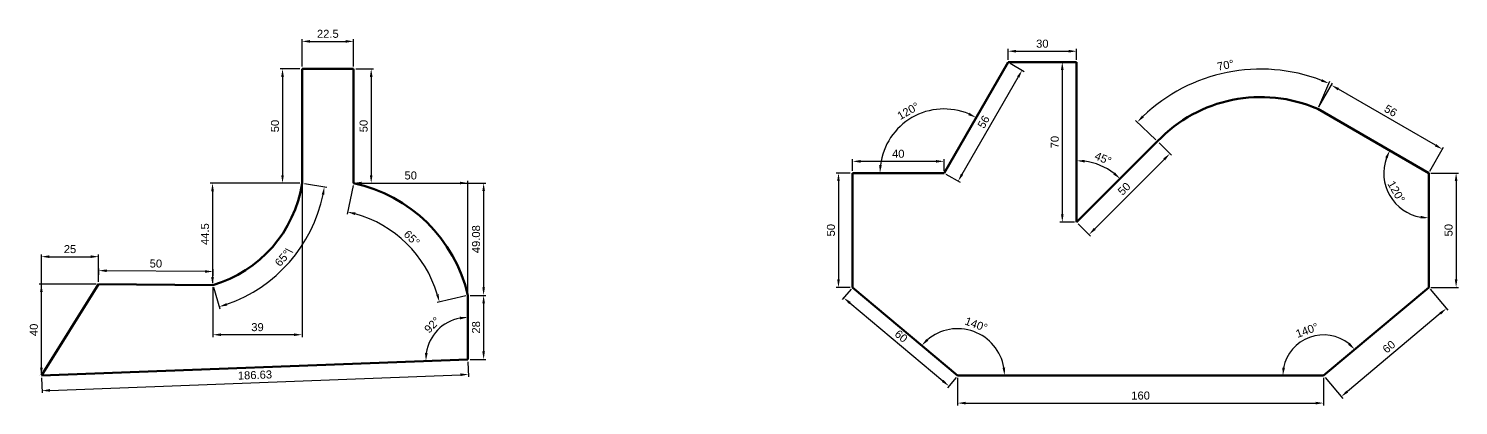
# Model space of a CAD drawing. Header units: millimetres. Extents: x 4 to 1120, y 12 to 737.
# Drawn here: x 494 to 1120, y 12 to 177 of the extents above; entities that cross this region are included whole.
import ezdxf

# ---------------------------------------------------------------- set-up
doc = ezdxf.new("R2010")
doc.units = ezdxf.units.MM
doc.layers.add('AM_0', color=7, linetype='Continuous', lineweight=50)
doc.layers.add('AM_5', color=3, linetype='Continuous', lineweight=25)
doc.styles.get("Standard").update_dxf_attribs({"font": 'arial.ttf'})
doc.dimstyles.new('AM_ISO$0', dxfattribs={"dimtxt": 3.5, "dimasz": 3.5, "dimexe": 1, "dimexo": 1, "dimgap": 1.5, "dimtad": 1, "dimdsep": 46, "dimtxsty": 'Standard', "dimcen": 0, "dimclrd": 256, "dimclre": 256, "dimclrt": 2, "dimadec": 0, "dimazin": 2, "dimtp": 0.1, "dimtm": 0.1, "dimtfac": 0.71, "dimtdec": 3, "dimtmove": 0, "dimatfit": 3, "dimfxl": 1, "dimlwd": -1, "dimlwe": -1, "dimarcsym": 1})
doc.dimstyles.new('AM_ISO$2', dxfattribs={"dimtxt": 3.5, "dimasz": 3.5, "dimexe": 1, "dimexo": 1, "dimgap": 1.5, "dimtad": 1, "dimdsep": 46, "dimtxsty": 'Standard', "dimcen": 0, "dimclrd": 256, "dimclre": 256, "dimclrt": 2, "dimadec": 0, "dimazin": 2, "dimtp": 0.1, "dimtm": 0.1, "dimtfac": 0.71, "dimtdec": 3, "dimtmove": 0, "dimatfit": 3, "dimfxl": 1, "dimlwd": -1, "dimlwe": -1, "dimarcsym": 1})

# ---------------------------------------------------------------- blocks, each defined once
blk = doc.blocks.new('*D42')
at = {"layer": 'AM_5', "linetype": 'ByBlock', "transparency": 16777216}
for p, q in [((854.59, 114.5), (854.59, 119.61)), ((894.59, 114.5), (894.59, 119.61)), ((858.09, 118.61), (891.09, 118.61))]:
    blk.add_line(p, q, dxfattribs=at)
at = {"layer": 'AM_5', "transparency": 16777216}
for points in [[(858.09, 119.19), (858.09, 118.02), (854.59, 118.61)], [(891.09, 119.19), (891.09, 118.02), (894.59, 118.61)]]:
    blk.add_solid(points, dxfattribs=at)
at = {"layer": 'Defpoints', "color": 0, "transparency": 16777216}
for p in [(854.59, 113.5), (894.59, 118.61), (894.59, 113.5)]:
    blk.add_point(p, dxfattribs=at)
at = {"layer": 'AM_5', "color": 2, "transparency": 16777216, "insert": (874.59, 121.9), "char_height": 3.5, "attachment_point": 5}
blk.add_mtext('40', dxfattribs=at)
blk = doc.blocks.new('*D43')
at = {"layer": 'AM_5', "linetype": 'ByBlock', "transparency": 16777216}
for p, q in [((853.59, 113.5), (847.45, 113.5)), ((848.45, 110), (848.45, 67)), ((853.59, 63.5), (847.45, 63.5))]:
    blk.add_line(p, q, dxfattribs=at)
at = {"layer": 'AM_5', "transparency": 16777216}
for points in [[(847.87, 110), (849.03, 110), (848.45, 113.5)], [(847.87, 67), (849.03, 67), (848.45, 63.5)]]:
    blk.add_solid(points, dxfattribs=at)
at = {"layer": 'Defpoints', "color": 0, "transparency": 16777216}
for p in [(854.59, 113.5), (848.45, 63.5), (854.59, 63.5)]:
    blk.add_point(p, dxfattribs=at)
at = {"layer": 'AM_5', "color": 2, "transparency": 16777216, "insert": (845.16, 88.5), "char_height": 3.5, "attachment_point": 5, "rotation": 90}
blk.add_mtext('50', dxfattribs=at)
blk = doc.blocks.new('*D44')
at = {"layer": 'AM_5', "linetype": 'ByBlock', "transparency": 16777216}
for p, q in [((853.95, 62.74), (850.13, 58.18)), ((853.45, 56.7), (894.05, 22.63)), ((899.91, 24.17), (896.09, 19.61))]:
    blk.add_line(p, q, dxfattribs=at)
at = {"layer": 'AM_5', "transparency": 16777216}
for points in [[(853.82, 57.15), (853.07, 56.25), (850.77, 58.95)], [(894.42, 23.08), (893.67, 22.18), (896.73, 20.38)]]:
    blk.add_solid(points, dxfattribs=at)
at = {"layer": 'Defpoints', "color": 0, "transparency": 16777216}
for p in [(854.59, 63.5), (896.73, 20.38), (900.55, 24.94)]:
    blk.add_point(p, dxfattribs=at)
at = {"layer": 'AM_5', "color": 2, "transparency": 16777216, "insert": (875.86, 42.18), "char_height": 3.5, "attachment_point": 5, "rotation": 320}
blk.add_mtext('60', dxfattribs=at)
blk = doc.blocks.new('*D45')
at = {"layer": 'AM_5', "linetype": 'ByBlock', "transparency": 16777216}
for p, q in [((923.46, 161.5), (929.62, 157.94)), ((902.51, 112.97), (927.01, 155.41)), ((895.46, 113), (901.62, 109.44))]:
    blk.add_line(p, q, dxfattribs=at)
at = {"layer": 'AM_5', "transparency": 16777216}
for points in [[(926.5, 155.7), (927.51, 155.12), (928.76, 158.44)], [(902, 113.27), (903.01, 112.68), (900.76, 109.94)]]:
    blk.add_solid(points, dxfattribs=at)
at = {"layer": 'Defpoints', "color": 0, "transparency": 16777216}
for p in [(922.59, 162), (928.76, 158.44), (894.59, 113.5)]:
    blk.add_point(p, dxfattribs=at)
at = {"layer": 'AM_5', "color": 2, "transparency": 16777216, "insert": (911.91, 135.84), "char_height": 3.5, "attachment_point": 5, "rotation": 60}
blk.add_mtext('56', dxfattribs=at)
blk = doc.blocks.new('*D46')
at = {"layer": 'AM_5', "linetype": 'ByBlock', "transparency": 16777216}
for p, q in [((922.59, 163), (922.59, 167.73)), ((926.09, 166.73), (949.09, 166.73)), ((952.59, 163), (952.59, 167.73))]:
    blk.add_line(p, q, dxfattribs=at)
at = {"layer": 'AM_5', "transparency": 16777216}
for points in [[(926.09, 167.32), (926.09, 166.15), (922.59, 166.73)], [(949.09, 167.32), (949.09, 166.15), (952.59, 166.73)]]:
    blk.add_solid(points, dxfattribs=at)
at = {"layer": 'Defpoints', "color": 0, "transparency": 16777216}
for p in [(952.59, 166.73), (922.59, 162), (952.59, 162)]:
    blk.add_point(p, dxfattribs=at)
at = {"layer": 'AM_5', "color": 2, "transparency": 16777216, "insert": (937.59, 170.02), "char_height": 3.5, "attachment_point": 5}
blk.add_mtext('30', dxfattribs=at)
blk = doc.blocks.new('*D47')
at = {"layer": 'AM_5', "linetype": 'ByBlock', "transparency": 16777216}
for p, q in [((951.59, 162), (945.31, 162)), ((946.31, 158.5), (946.31, 95.5)), ((951.59, 92), (945.31, 92))]:
    blk.add_line(p, q, dxfattribs=at)
at = {"layer": 'AM_5', "transparency": 16777216}
for points in [[(945.73, 158.5), (946.9, 158.5), (946.31, 162)], [(945.73, 95.5), (946.9, 95.5), (946.31, 92)]]:
    blk.add_solid(points, dxfattribs=at)
at = {"layer": 'Defpoints', "color": 0, "transparency": 16777216}
for p in [(952.59, 162), (946.31, 92), (952.59, 92)]:
    blk.add_point(p, dxfattribs=at)
at = {"layer": 'AM_5', "color": 2, "transparency": 16777216, "insert": (943.03, 127), "char_height": 3.5, "attachment_point": 5, "rotation": 90}
blk.add_mtext('70', dxfattribs=at)
blk = doc.blocks.new('*D49')
at = {"layer": 'AM_5', "linetype": 'ByBlock', "transparency": 16777216}
for p, q in [((988.65, 126.65), (994.06, 121.24)), ((960.47, 89.07), (990.88, 119.47)), ((953.3, 91.29), (958.71, 85.88))]:
    blk.add_line(p, q, dxfattribs=at)
at = {"layer": 'AM_5', "transparency": 16777216}
for points in [[(990.47, 119.88), (991.29, 119.06), (993.35, 121.95)], [(960.06, 89.48), (960.89, 88.65), (958, 86.59)]]:
    blk.add_solid(points, dxfattribs=at)
at = {"layer": 'Defpoints', "color": 0, "transparency": 16777216}
for p in [(987.95, 127.36), (993.35, 121.95), (952.59, 92)]:
    blk.add_point(p, dxfattribs=at)
at = {"layer": 'AM_5', "color": 2, "transparency": 16777216, "insert": (973.35, 106.59), "char_height": 3.5, "attachment_point": 5, "rotation": 45}
blk.add_mtext('50', dxfattribs=at)
blk = doc.blocks.new('*D50')
at = {"layer": 'AM_5', "linetype": 'ByBlock', "transparency": 16777216}
for p, q in [((900.55, 23.94), (900.55, 11.94)), ((1060.55, 23.94), (1060.55, 11.94)), ((904.05, 12.94), (1057.05, 12.94))]:
    blk.add_line(p, q, dxfattribs=at)
at = {"layer": 'AM_5', "transparency": 16777216}
for points in [[(904.05, 13.52), (904.05, 12.35), (900.55, 12.94)], [(1057.05, 13.52), (1057.05, 12.35), (1060.55, 12.94)]]:
    blk.add_solid(points, dxfattribs=at)
at = {"layer": 'Defpoints', "color": 0, "transparency": 16777216}
for p in [(900.55, 24.94), (1060.55, 24.94), (1060.55, 12.94)]:
    blk.add_point(p, dxfattribs=at)
at = {"layer": 'AM_5', "color": 2, "transparency": 16777216, "insert": (980.55, 16.22), "char_height": 3.5, "attachment_point": 5}
blk.add_mtext('160', dxfattribs=at)
blk = doc.blocks.new('*D52')
at = {"layer": 'AM_5', "linetype": 'ByBlock', "transparency": 16777216}
for p, q in [((1107.16, 62.74), (1114.87, 53.54)), ((1111.55, 52.06), (1070.95, 17.99)), ((1061.2, 24.17), (1068.91, 14.98))]:
    blk.add_line(p, q, dxfattribs=at)
at = {"layer": 'AM_5', "transparency": 16777216}
for points in [[(1111.17, 52.51), (1111.92, 51.61), (1114.23, 54.31)], [(1070.57, 18.44), (1071.32, 17.55), (1068.27, 15.74)]]:
    blk.add_solid(points, dxfattribs=at)
at = {"layer": 'Defpoints', "color": 0, "transparency": 16777216}
for p in [(1106.52, 63.5), (1060.55, 24.94), (1068.27, 15.74)]:
    blk.add_point(p, dxfattribs=at)
at = {"layer": 'AM_5', "color": 2, "transparency": 16777216, "insert": (1089.14, 37.54), "char_height": 3.5, "attachment_point": 5, "rotation": 40}
blk.add_mtext('60', dxfattribs=at)
blk = doc.blocks.new('*D53')
at = {"layer": 'AM_5', "linetype": 'ByBlock', "transparency": 16777216}
for p, q in [((1107.52, 113.5), (1119.52, 113.5)), ((1118.52, 110), (1118.52, 67)), ((1107.52, 63.5), (1119.52, 63.5))]:
    blk.add_line(p, q, dxfattribs=at)
at = {"layer": 'AM_5', "transparency": 16777216}
for points in [[(1117.93, 110), (1119.1, 110), (1118.52, 113.5)], [(1117.93, 67), (1119.1, 67), (1118.52, 63.5)]]:
    blk.add_solid(points, dxfattribs=at)
at = {"layer": 'Defpoints', "color": 0, "transparency": 16777216}
for p in [(1106.52, 113.5), (1106.52, 63.5), (1118.52, 63.5)]:
    blk.add_point(p, dxfattribs=at)
at = {"layer": 'AM_5', "color": 2, "transparency": 16777216, "insert": (1115.23, 88.5), "char_height": 3.5, "attachment_point": 5, "rotation": 90}
blk.add_mtext('50', dxfattribs=at)
blk = doc.blocks.new('*D54')
at = {"layer": 'AM_5', "linetype": 'ByBlock', "transparency": 16777216}
for p, q in [((1058.52, 142.37), (1064.52, 152.76)), ((1109.48, 125.65), (1067.05, 150.15)), ((1107.02, 114.37), (1113.02, 124.76))]:
    blk.add_line(p, q, dxfattribs=at)
at = {"layer": 'AM_5', "transparency": 16777216}
for points in [[(1067.34, 150.65), (1066.76, 149.64), (1064.02, 151.9)], [(1109.78, 126.15), (1109.19, 125.14), (1112.52, 123.9)]]:
    blk.add_solid(points, dxfattribs=at)
at = {"layer": 'Defpoints', "color": 0, "transparency": 16777216}
for p in [(1064.02, 151.9), (1058.02, 141.5), (1106.52, 113.5)]:
    blk.add_point(p, dxfattribs=at)
at = {"layer": 'AM_5', "color": 2, "transparency": 16777216, "insert": (1089.91, 140.74), "char_height": 3.5, "attachment_point": 5, "rotation": 330}
blk.add_mtext('56', dxfattribs=at)
blk = doc.blocks.new('*D56')
at = {"layer": 'AM_5', "linetype": 'ByBlock', "transparency": 16777216}
blk.add_arc((952.59, 92), 26.89, 52.46339, 82.53661, dxfattribs=at)
at = {"layer": 'AM_5', "transparency": 16777216}
for points in [[(956.05, 118.08), (956.12, 119.24), (952.59, 118.89)], [(969.36, 113.76), (968.59, 112.88), (971.6, 111.01)]]:
    blk.add_solid(points, dxfattribs=at)
at = {"layer": 'Defpoints', "color": 0, "transparency": 16777216}
for p in [(952.59, 162), (987.95, 127.36), (966.03, 115.29), (952.59, 92), (952.59, 92)]:
    blk.add_point(p, dxfattribs=at)
at = {"layer": 'AM_5', "color": 2, "transparency": 16777216, "insert": (964.14, 119.87), "char_height": 3.5, "attachment_point": 5, "rotation": 337.5}
blk.add_mtext('45°', dxfattribs=at)
blk = doc.blocks.new('*D57')
at = {"layer": 'AM_5', "linetype": 'ByBlock', "transparency": 16777216}
blk.add_arc((894.59, 113.5), 28, 67.16641, 172.83359, dxfattribs=at)
at = {"layer": 'AM_5', "transparency": 16777216}
for points in [[(905.72, 139.83), (905.2, 138.79), (908.59, 137.75)], [(867.39, 116.96), (866.23, 117.03), (866.59, 113.5)]]:
    blk.add_solid(points, dxfattribs=at)
at = {"layer": 'Defpoints', "color": 0, "transparency": 16777216}
for p in [(922.59, 162), (889.73, 141.08), (854.59, 113.5), (894.59, 113.5), (894.59, 113.5)]:
    blk.add_point(p, dxfattribs=at)
at = {"layer": 'AM_5', "color": 2, "transparency": 16777216, "insert": (878.95, 140.6), "char_height": 3.5, "attachment_point": 5, "rotation": 30}
blk.add_mtext('120°', dxfattribs=at)
blk = doc.blocks.new('*D58')
at = {"layer": 'AM_5', "linetype": 'ByBlock', "transparency": 16777216}
blk.add_arc((900.55, 24.94), 20.52, 9.7854, 130.2146, dxfattribs=at)
at = {"layer": 'AM_5', "transparency": 16777216}
for points in [[(887.72, 40.19), (886.89, 41.02), (884.84, 38.12)], [(921.35, 28.47), (920.19, 28.37), (921.07, 24.94)]]:
    blk.add_solid(points, dxfattribs=at)
at = {"layer": 'Defpoints', "color": 0, "transparency": 16777216}
for p in [(854.59, 63.5), (914.63, 39.86), (900.55, 24.94), (900.55, 24.94), (1060.55, 24.94)]:
    blk.add_point(p, dxfattribs=at)
at = {"layer": 'AM_5', "color": 2, "transparency": 16777216, "insert": (908.69, 47.31), "char_height": 3.5, "attachment_point": 5, "rotation": 340}
blk.add_mtext('140°', dxfattribs=at)
blk = doc.blocks.new('*D59')
at = {"layer": 'AM_5', "linetype": 'ByBlock', "transparency": 16777216}
blk.add_arc((1106.52, 113.5), 19.63, 160.23014, 259.76986, dxfattribs=at)
at = {"layer": 'AM_5', "transparency": 16777216}
for points in [[(1087.52, 120.39), (1088.57, 119.9), (1089.52, 123.32)], [(1103.08, 94.77), (1102.98, 93.61), (1106.52, 93.87)]]:
    blk.add_solid(points, dxfattribs=at)
at = {"layer": 'Defpoints', "color": 0, "transparency": 16777216}
for p in [(1058.02, 141.5), (1106.52, 113.5), (1106.52, 113.5), (1087.19, 110.09), (1106.52, 63.5)]:
    blk.add_point(p, dxfattribs=at)
at = {"layer": 'AM_5', "color": 2, "transparency": 16777216, "insert": (1092.36, 105.33), "char_height": 3.5, "attachment_point": 5, "rotation": 300}
blk.add_mtext('120°', dxfattribs=at)
blk = doc.blocks.new('*D60')
at = {"layer": 'AM_5', "linetype": 'ByBlock', "transparency": 16777216}
blk.add_arc((1060.55, 24.94), 17.8, 51.28622, 168.71378, dxfattribs=at)
at = {"layer": 'AM_5', "transparency": 16777216}
for points in [[(1072.09, 39.24), (1071.28, 38.41), (1074.19, 36.38)], [(1043.68, 28.36), (1042.52, 28.48), (1042.76, 24.94)]]:
    blk.add_solid(points, dxfattribs=at)
at = {"layer": 'Defpoints', "color": 0, "transparency": 16777216}
for p in [(1106.52, 63.5), (1061.59, 42.7), (900.55, 24.94), (1060.55, 24.94), (1060.55, 24.94)]:
    blk.add_point(p, dxfattribs=at)
at = {"layer": 'AM_5', "color": 2, "transparency": 16777216, "insert": (1053.34, 44.75), "char_height": 3.5, "attachment_point": 5, "rotation": 20}
blk.add_mtext('140°', dxfattribs=at)
blk = doc.blocks.new('*D61')
at = {"layer": 'AM_5', "linetype": 'ByBlock', "transparency": 16777216}
for p, q in [((613.91, 160.04), (613.91, 172.04)), ((617.41, 171.04), (632.91, 171.04)), ((636.41, 160.04), (636.41, 172.04))]:
    blk.add_line(p, q, dxfattribs=at)
at = {"layer": 'AM_5', "transparency": 16777216}
for points in [[(617.41, 171.62), (617.41, 170.45), (613.91, 171.04)], [(632.91, 171.62), (632.91, 170.45), (636.41, 171.04)]]:
    blk.add_solid(points, dxfattribs=at)
at = {"layer": 'Defpoints', "color": 0, "transparency": 16777216}
for p in [(636.41, 171.04), (613.91, 159.04), (636.41, 159.04)]:
    blk.add_point(p, dxfattribs=at)
at = {"layer": 'AM_5', "color": 2, "transparency": 16777216, "insert": (625.16, 174.32), "char_height": 3.5, "attachment_point": 5}
blk.add_mtext('22.5', dxfattribs=at)
blk = doc.blocks.new('*D62')
at = {"layer": 'AM_5', "linetype": 'ByBlock', "transparency": 16777216}
for p, q in [((637.41, 159.04), (645.12, 159.04)), ((644.12, 155.54), (644.12, 112.54)), ((637.41, 109.04), (645.12, 109.04))]:
    blk.add_line(p, q, dxfattribs=at)
at = {"layer": 'AM_5', "transparency": 16777216}
for points in [[(643.54, 155.54), (644.7, 155.54), (644.12, 159.04)], [(643.54, 112.54), (644.7, 112.54), (644.12, 109.04)]]:
    blk.add_solid(points, dxfattribs=at)
at = {"layer": 'Defpoints', "color": 0, "transparency": 16777216}
for p in [(636.41, 159.04), (636.41, 109.04), (644.12, 109.04)]:
    blk.add_point(p, dxfattribs=at)
at = {"layer": 'AM_5', "color": 2, "transparency": 16777216, "insert": (640.83, 134.04), "char_height": 3.5, "attachment_point": 5, "rotation": 90}
blk.add_mtext('50', dxfattribs=at)
blk = doc.blocks.new('*D63')
at = {"layer": 'AM_5', "linetype": 'ByBlock', "transparency": 16777216}
for p, q in [((612.91, 159.04), (604.35, 159.04)), ((605.35, 155.54), (605.35, 112.54)), ((612.91, 109.04), (604.35, 109.04))]:
    blk.add_line(p, q, dxfattribs=at)
at = {"layer": 'AM_5', "transparency": 16777216}
for points in [[(604.77, 155.54), (605.94, 155.54), (605.35, 159.04)], [(604.77, 112.54), (605.94, 112.54), (605.35, 109.04)]]:
    blk.add_solid(points, dxfattribs=at)
at = {"layer": 'Defpoints', "color": 0, "transparency": 16777216}
for p in [(613.91, 159.04), (605.35, 109.04), (613.91, 109.04)]:
    blk.add_point(p, dxfattribs=at)
at = {"layer": 'AM_5', "color": 2, "transparency": 16777216, "insert": (602.07, 134.04), "char_height": 3.5, "attachment_point": 5, "rotation": 90}
blk.add_mtext('50', dxfattribs=at)
blk = doc.blocks.new('*D64')
at = {"layer": 'AM_5', "linetype": 'ByBlock', "transparency": 16777216}
for p, q in [((524.92, 65.94), (524.97, 71.83)), ((571.46, 70.46), (528.46, 70.81)), ((574.92, 65.54), (574.97, 71.44))]:
    blk.add_line(p, q, dxfattribs=at)
at = {"layer": 'AM_5', "transparency": 16777216}
for points in [[(528.47, 71.39), (528.46, 70.22), (524.96, 70.83)], [(571.47, 71.05), (571.46, 69.88), (574.96, 70.44)]]:
    blk.add_solid(points, dxfattribs=at)
at = {"layer": 'Defpoints', "color": 0, "transparency": 16777216}
for p in [(524.96, 70.83), (524.92, 64.94), (574.91, 64.54)]:
    blk.add_point(p, dxfattribs=at)
at = {"layer": 'AM_5', "color": 2, "transparency": 16777216, "insert": (549.99, 73.92), "char_height": 3.5, "attachment_point": 5, "rotation": 359.54355}
blk.add_mtext('50', dxfattribs=at)
blk = doc.blocks.new('*D65')
at = {"layer": 'AM_5', "linetype": 'ByBlock', "transparency": 16777216}
for p, q in [((503.66, 18.5), (683.17, 25.33)), ((686.45, 31.04), (686.7, 24.47)), ((499.95, 23.94), (500.2, 17.36))]:
    blk.add_line(p, q, dxfattribs=at)
at = {"layer": 'AM_5', "transparency": 16777216}
for points in [[(683.14, 25.92), (683.19, 24.75), (686.66, 25.47)], [(503.64, 19.08), (503.69, 17.91), (500.17, 18.36)]]:
    blk.add_solid(points, dxfattribs=at)
at = {"layer": 'Defpoints', "color": 0, "transparency": 16777216}
for p in [(686.41, 32.04), (686.66, 25.47), (499.92, 24.94)]:
    blk.add_point(p, dxfattribs=at)
at = {"layer": 'AM_5', "color": 2, "transparency": 16777216, "insert": (593.29, 25.2), "char_height": 3.5, "attachment_point": 5, "rotation": 2.18071}
blk.add_mtext('186.63', dxfattribs=at)
blk = doc.blocks.new('*D66')
at = {"layer": 'AM_5', "linetype": 'ByBlock', "transparency": 16777216}
for p, q in [((687.41, 60.04), (694.29, 60.04)), ((693.29, 56.54), (693.29, 35.54)), ((687.41, 32.04), (694.29, 32.04))]:
    blk.add_line(p, q, dxfattribs=at)
at = {"layer": 'AM_5', "transparency": 16777216}
for points in [[(692.71, 56.54), (693.87, 56.54), (693.29, 60.04)], [(692.71, 35.54), (693.87, 35.54), (693.29, 32.04)]]:
    blk.add_solid(points, dxfattribs=at)
at = {"layer": 'Defpoints', "color": 0, "transparency": 16777216}
for p in [(686.41, 60.04), (686.41, 32.04), (693.29, 32.04)]:
    blk.add_point(p, dxfattribs=at)
at = {"layer": 'AM_5', "color": 2, "transparency": 16777216, "insert": (690, 46.04), "char_height": 3.5, "attachment_point": 5, "rotation": 90}
blk.add_mtext('28', dxfattribs=at)
blk = doc.blocks.new('*D67')
at = {"layer": 'AM_5', "linetype": 'ByBlock', "transparency": 16777216}
blk.add_arc((686.41, 32.04), 18.4, 100.91615, 171.26456, dxfattribs=at)
at = {"layer": 'AM_5', "transparency": 16777216}
for points in [[(682.87, 50.68), (682.99, 49.52), (686.41, 50.44)], [(668.81, 34.8), (667.65, 34.86), (668.03, 31.34)]]:
    blk.add_solid(points, dxfattribs=at)
at = {"layer": 'Defpoints', "color": 0, "transparency": 16777216}
for p in [(686.41, 60.04), (677.01, 47.85), (686.41, 32.04), (686.41, 32.04), (499.92, 24.94)]:
    blk.add_point(p, dxfattribs=at)
at = {"layer": 'AM_5', "color": 2, "transparency": 16777216, "insert": (670.79, 47.08), "char_height": 3.5, "attachment_point": 5, "rotation": 46.09036}
blk.add_mtext('92°', dxfattribs=at)
blk = doc.blocks.new('*D68')
at = {"layer": 'AM_5', "linetype": 'ByBlock', "transparency": 16777216}
for p, q in [((636.21, 108.06), (633.56, 95.53)), ((685.44, 59.81), (672.96, 56.91))]:
    blk.add_line(p, q, dxfattribs=at)
blk.add_arc((622.96, 45.3), 52.34, 16.91087, 74.24658, dxfattribs=at)
at = {"layer": 'AM_5', "transparency": 16777216}
for points in [[(637.03, 95.1), (637.31, 96.24), (633.77, 96.51)], [(673.6, 60.67), (672.47, 60.37), (673.94, 57.14)]]:
    blk.add_solid(points, dxfattribs=at)
at = {"layer": 'Defpoints', "color": 0, "transparency": 16777216}
for p in [(636.41, 109.04), (665.96, 75.13), (686.41, 60.04), (622.96, 45.3)]:
    blk.add_point(p, dxfattribs=at)
at = {"layer": 'AM_5', "color": 2, "transparency": 16777216, "insert": (661.89, 85.02), "char_height": 3.5, "attachment_point": 5, "rotation": 315.57873}
blk.add_mtext('65°', dxfattribs=at)
blk = doc.blocks.new('*D69')
at = {"layer": 'AM_5', "linetype": 'ByBlock', "transparency": 16777216}
for p, q in [((614.9, 108.89), (624.69, 107.38)), ((575.19, 63.58), (577.97, 54.08))]:
    blk.add_line(p, q, dxfattribs=at)
blk.add_arc((559.49, 117.4), 64.96, 289.35587, 348.18119, dxfattribs=at)
at = {"layer": 'AM_5', "transparency": 16777216}
for points in [[(622.5, 104.2), (623.65, 103.99), (623.7, 107.53)], [(581.2, 55.55), (580.84, 56.66), (577.69, 55.04)]]:
    blk.add_solid(points, dxfattribs=at)
at = {"layer": 'Defpoints', "color": 0, "transparency": 16777216}
for p in [(559.49, 117.4), (613.91, 109.04), (574.91, 64.54), (599.43, 66.16)]:
    blk.add_point(p, dxfattribs=at)
at = {"layer": 'AM_5', "color": 2, "transparency": 16777216, "insert": (605.85, 76.76), "char_height": 3.5, "attachment_point": 5, "rotation": 48.76853}
blk.add_mtext('65°\\\\', dxfattribs=at)
blk = doc.blocks.new('*D70')
at = {"layer": 'AM_5', "linetype": 'ByBlock', "transparency": 16777216}
for p, q in [((1058.42, 142.42), (1063.3, 153.59)), ((987.22, 128.05), (978.39, 136.45))]:
    blk.add_line(p, q, dxfattribs=at)
blk.add_arc((1033.08, 84.39), 74.51, 69.10593, 133.72256, dxfattribs=at)
at = {"layer": 'AM_5', "transparency": 16777216}
for points in [[(1059.88, 154.54), (1059.44, 153.46), (1062.9, 152.68)], [(982, 137.83), (981.17, 138.65), (979.11, 135.76)]]:
    blk.add_solid(points, dxfattribs=at)
at = {"layer": 'Defpoints', "color": 0, "transparency": 16777216}
for p in [(1033.41, 158.9), (1058.02, 141.5), (987.95, 127.36), (1033.08, 84.39)]:
    blk.add_point(p, dxfattribs=at)
at = {"layer": 'AM_5', "color": 2, "transparency": 16777216, "insert": (1017.69, 160.65), "char_height": 3.5, "attachment_point": 5, "rotation": 11.41424}
blk.add_mtext('70°', dxfattribs=at)
blk = doc.blocks.new('*D71')
at = {"layer": 'AM_5', "linetype": 'ByBlock', "transparency": 16777216}
for p, q in [((523.92, 64.94), (498.9, 64.94)), ((499.9, 28.44), (499.9, 61.44)), ((498.92, 24.94), (498.9, 24.94))]:
    blk.add_line(p, q, dxfattribs=at)
at = {"layer": 'AM_5', "transparency": 16777216}
for points in [[(499.32, 61.44), (500.49, 61.44), (499.9, 64.94)], [(499.32, 28.44), (500.49, 28.44), (499.9, 24.94)]]:
    blk.add_solid(points, dxfattribs=at)
at = {"layer": 'Defpoints', "color": 0, "transparency": 16777216}
for p in [(499.9, 64.94), (524.92, 64.94), (499.92, 24.94)]:
    blk.add_point(p, dxfattribs=at)
at = {"layer": 'AM_5', "color": 2, "transparency": 16777216, "insert": (496.62, 44.94), "char_height": 3.5, "attachment_point": 5, "rotation": 90}
blk.add_mtext('40', dxfattribs=at)
blk = doc.blocks.new('*D72')
at = {"layer": 'AM_5', "linetype": 'ByBlock', "transparency": 16777216}
for p, q in [((499.92, 25.94), (499.92, 77.94)), ((503.42, 76.94), (521.42, 76.94)), ((524.92, 65.94), (524.92, 77.94))]:
    blk.add_line(p, q, dxfattribs=at)
at = {"layer": 'AM_5', "transparency": 16777216}
for points in [[(503.42, 77.52), (503.42, 76.35), (499.92, 76.94)], [(521.42, 77.52), (521.42, 76.35), (524.92, 76.94)]]:
    blk.add_solid(points, dxfattribs=at)
at = {"layer": 'Defpoints', "color": 0, "transparency": 16777216}
for p in [(524.92, 76.94), (524.92, 64.94), (499.92, 24.94)]:
    blk.add_point(p, dxfattribs=at)
at = {"layer": 'AM_5', "color": 2, "transparency": 16777216, "insert": (512.42, 80.22), "char_height": 3.5, "attachment_point": 5}
blk.add_mtext('25', dxfattribs=at)
blk = doc.blocks.new('*D73')
at = {"layer": 'AM_5', "linetype": 'ByBlock', "transparency": 16777216}
for p, q in [((613.91, 108.04), (613.91, 41.82)), ((574.91, 63.54), (574.91, 41.82)), ((610.41, 42.82), (578.41, 42.82))]:
    blk.add_line(p, q, dxfattribs=at)
at = {"layer": 'AM_5', "transparency": 16777216}
for points in [[(578.41, 43.4), (578.41, 42.24), (574.91, 42.82)], [(610.41, 43.4), (610.41, 42.24), (613.91, 42.82)]]:
    blk.add_solid(points, dxfattribs=at)
at = {"layer": 'Defpoints', "color": 0, "transparency": 16777216}
for p in [(613.91, 109.04), (574.91, 64.54), (574.91, 42.82)]:
    blk.add_point(p, dxfattribs=at)
at = {"layer": 'AM_5', "color": 2, "transparency": 16777216, "insert": (594.41, 46.11), "char_height": 3.5, "attachment_point": 5}
blk.add_mtext('39', dxfattribs=at)
blk = doc.blocks.new('*D74')
at = {"layer": 'AM_5', "linetype": 'ByBlock', "transparency": 16777216}
for p, q in [((612.91, 109.04), (573.74, 109.04)), ((574.74, 105.54), (574.74, 68.04)), ((573.91, 64.54), (573.74, 64.54))]:
    blk.add_line(p, q, dxfattribs=at)
at = {"layer": 'AM_5', "transparency": 16777216}
for points in [[(574.16, 105.54), (575.33, 105.54), (574.74, 109.04)], [(574.16, 68.04), (575.33, 68.04), (574.74, 64.54)]]:
    blk.add_solid(points, dxfattribs=at)
at = {"layer": 'Defpoints', "color": 0, "transparency": 16777216}
for p in [(613.91, 109.04), (574.74, 64.54), (574.91, 64.54)]:
    blk.add_point(p, dxfattribs=at)
at = {"layer": 'AM_5', "color": 2, "transparency": 16777216, "insert": (571.46, 86.79), "char_height": 3.5, "attachment_point": 5, "rotation": 90}
blk.add_mtext('44.5', dxfattribs=at)
blk = doc.blocks.new('*D75')
at = {"layer": 'AM_5', "linetype": 'ByBlock', "transparency": 16777216}
for p, q in [((636.41, 110.04), (636.41, 110.12)), ((639.91, 109.12), (682.91, 109.12)), ((686.41, 61.04), (686.41, 110.12))]:
    blk.add_line(p, q, dxfattribs=at)
at = {"layer": 'AM_5', "transparency": 16777216}
for points in [[(639.91, 109.7), (639.91, 108.54), (636.41, 109.12)], [(682.91, 109.7), (682.91, 108.54), (686.41, 109.12)]]:
    blk.add_solid(points, dxfattribs=at)
at = {"layer": 'Defpoints', "color": 0, "transparency": 16777216}
for p in [(636.41, 109.04), (686.41, 109.12), (686.41, 60.04)]:
    blk.add_point(p, dxfattribs=at)
at = {"layer": 'AM_5', "color": 2, "transparency": 16777216, "insert": (661.41, 112.41), "char_height": 3.5, "attachment_point": 5}
blk.add_mtext('50', dxfattribs=at)
blk = doc.blocks.new('*D76')
at = {"layer": 'AM_5', "linetype": 'ByBlock', "transparency": 16777216}
for p, q in [((637.41, 109.12), (694.29, 109.12)), ((693.29, 105.62), (693.29, 63.54)), ((687.41, 60.04), (694.29, 60.04))]:
    blk.add_line(p, q, dxfattribs=at)
at = {"layer": 'AM_5', "transparency": 16777216}
for points in [[(692.71, 105.62), (693.87, 105.62), (693.29, 109.12)], [(692.71, 63.54), (693.87, 63.54), (693.29, 60.04)]]:
    blk.add_solid(points, dxfattribs=at)
at = {"layer": 'Defpoints', "color": 0, "transparency": 16777216}
for p in [(636.41, 109.12), (686.41, 60.04), (693.29, 60.04)]:
    blk.add_point(p, dxfattribs=at)
at = {"layer": 'AM_5', "color": 2, "transparency": 16777216, "insert": (690, 84.58), "char_height": 3.5, "attachment_point": 5, "rotation": 90}
blk.add_mtext('49.08', dxfattribs=at)

msp = doc.modelspace()

# ---------------------------------------------------------------- linework, layer by layer
at = {"layer": 'AM_0'}
for p, q in [((613.914, 109.037), (613.914, 159.037)), ((613.914, 159.037), (636.414, 159.037)), ((636.414, 159.037), (636.414, 109.037)), ((894.59, 113.503), (922.59, 162)), ((922.59, 162), (952.59, 162)), ((952.59, 162), (952.59, 92)), ((1106.516, 113.503), (1058.018, 141.503)), ((952.59, 92), (987.946, 127.356)), ((854.59, 63.503), (854.59, 113.503)), ((854.59, 113.503), (894.59, 113.503)), ((1106.516, 63.503), (1106.516, 113.503)), ((499.916, 24.936), (524.916, 64.936)), ((524.916, 64.936), (574.914, 64.537)), ((900.553, 24.936), (854.59, 63.503)), ((1060.553, 24.936), (1106.516, 63.503)), ((686.414, 60.037), (686.414, 32.037)), ((686.414, 32.037), (499.916, 24.936)), ((900.553, 24.936), (1060.553, 24.936))]:
    msp.add_line(p, q, dxfattribs=at)
for centre, radius, start, end in [((1033.084, 84.392), 62.316, 66.414244, 136.414244), ((559.489, 117.396), 55.064, 286.26853, 351.26853), ((622.957, 45.295), 65.147, 13.078726, 78.078726)]:
    msp.add_arc(centre, radius, start, end, dxfattribs=at)

# ---------------------------------------------------------------- dimensions: what is measured, and where the dimension line sits
at = {"layer": 'AM_5'}
for p1, p2, distance, picture, middle in [((613.914, 159.037), (636.414, 159.037), 12, '*D61', (625.164, 174.324)), ((952.59, 92), (987.946, 127.356), -7.649, '*D49', (973.353, 106.593)), ((854.59, 113.503), (894.59, 113.503), 5.105, '*D42', (874.59, 121.895)), ((1106.516, 113.503), (1106.516, 63.503), 12, '*D53', (1115.229, 88.503)), ((854.59, 63.503), (900.553, 24.936), -5.946, '*D44', (875.863, 42.182)), ((1106.516, 63.503), (1060.553, 24.936), 12, '*D52', (1089.135, 37.545)), ((686.414, 60.037), (686.414, 32.037), 6.877, '*D66', (690.005, 46.037)), ((900.553, 24.936), (1060.553, 24.936), -12, '*D50', (980.553, 16.223))]:
    dim = msp.add_aligned_dim(p1=p1, p2=p2, distance=distance, dimstyle='AM_ISO$0', override={"dimpost": ''}, dxfattribs=at)
    dim.commit()
    dim.dimension.update_dxf_attribs({"geometry": picture, "text_midpoint": middle})
for p1, p2, distance, picture, middle in [((922.59, 162), (952.59, 162), 4.734, '*D46', (937.59, 170.022)), ((613.914, 159.037), (613.914, 109.037), -8.561, '*D63', (602.066, 134.037)), ((636.414, 159.037), (636.414, 109.037), 7.705, '*D62', (640.832, 134.037)), ((894.59, 113.503), (922.59, 162), -7.12, '*D45', (911.91, 135.835)), ((952.59, 162), (952.59, 92), -6.276, '*D47', (943.027, 127)), ((1106.516, 113.503), (1058.018, 141.503), -12, '*D54', (1089.911, 140.742)), ((854.59, 113.503), (854.59, 63.503), -6.142, '*D43', (845.161, 88.503)), ((574.914, 64.537), (524.916, 64.936), -5.899, '*D64', (549.988, 73.922)), ((499.916, 24.936), (686.414, 32.037), -6.576, '*D65', (593.29, 25.201))]:
    dim = msp.add_aligned_dim(p1=p1, p2=p2, distance=distance, dimstyle='AM_ISO$0', dxfattribs=at)
    dim.commit()
    dim.dimension.update_dxf_attribs({"geometry": picture, "text_midpoint": middle})
for base, center, p1, p2, picture, middle in [((1033.412, 158.9), (1033.084, 84.392), (1058.018, 141.503), (987.946, 127.356), '*D70', (1017.688, 160.649)), ((665.964, 75.125), (622.957, 45.295), (686.414, 60.037), (636.414, 109.037), '*D68', (661.891, 85.024))]:
    dim = msp.add_angular_dim_3p(base=base, center=center, p1=p1, p2=p2, dimstyle='AM_ISO$2', override={"dimpost": ''}, dxfattribs=at)
    dim.commit()
    dim.dimension.update_dxf_attribs({"geometry": picture, "text_midpoint": middle})
for base, line1, line2, picture, middle in [((889.728, 141.079), ((894.59, 113.503), (922.59, 162)), ((854.59, 113.503), (894.59, 113.503)), '*D57', (878.946, 140.599)), ((1087.185, 110.095), ((1106.516, 113.503), (1058.018, 141.503)), ((1106.516, 63.503), (1106.516, 113.503)), '*D59', (1092.364, 105.332)), ((1061.588, 42.703), ((900.553, 24.936), (1060.553, 24.936)), ((1060.553, 24.936), (1106.516, 63.503)), '*D60', (1053.342, 44.748))]:
    dim = msp.add_angular_dim_2l(base=base, line1=line1, line2=line2, dimstyle='AM_ISO$2', dxfattribs=at)
    dim.commit()
    dim.dimension.update_dxf_attribs({"geometry": picture, "text_midpoint": middle})
for base, line1, line2, picture, middle in [((966.035, 115.286), ((952.59, 92), (987.946, 127.356)), ((952.59, 162), (952.59, 92)), '*D56', (964.135, 119.872)), ((914.634, 39.86), ((900.553, 24.936), (854.59, 63.503)), ((900.553, 24.936), (1060.553, 24.936)), '*D58', (908.695, 47.305)), ((677.014, 47.853), ((686.414, 60.037), (686.414, 32.037)), ((686.414, 32.037), (499.916, 24.936)), '*D67', (670.791, 47.077))]:
    dim = msp.add_angular_dim_2l(base=base, line1=line1, line2=line2, dimstyle='AM_ISO$2', override={"dimpost": ''}, dxfattribs=at)
    dim.commit()
    dim.dimension.update_dxf_attribs({"geometry": picture, "text_midpoint": middle})
dim = msp.add_angular_dim_3p(base=(599.425, 66.16), center=(559.489, 117.396), p1=(574.914, 64.537), p2=(613.914, 109.037), text='<>\\\\', dimstyle='AM_ISO$2', override={"dimpost": ''}, dxfattribs=at)
dim.commit()
dim.dimension.update_dxf_attribs({"geometry": '*D69', "text_midpoint": (605.854, 76.761)})
for base, p1, p2, picture, middle in [((686.414, 109.119), (636.414, 109.037), (686.414, 60.037), '*D75', (661.414, 112.406)), ((524.916, 76.936), (499.916, 24.936), (524.916, 64.936), '*D72', (512.416, 80.223))]:
    dim = msp.add_linear_dim(base=base, p1=p1, p2=p2, dimstyle='AM_ISO$0', override={"dimpost": ''}, dxfattribs=at)
    dim.commit()
    dim.dimension.update_dxf_attribs({"geometry": picture, "text_midpoint": middle})
for base, p1, p2, angle, picture, middle in [((574.744, 64.537), (613.914, 109.037), (574.914, 64.537), 90, '*D74', (571.465, 86.787)), ((574.914, 42.82), (613.914, 109.037), (574.914, 64.537), 0, '*D73', (594.414, 46.108)), ((693.292, 60.037), (636.414, 109.119), (686.414, 60.037), 90, '*D76', (690.005, 84.578)), ((499.905, 64.936), (499.916, 24.936), (524.916, 64.936), 90, '*D71', (496.618, 44.936))]:
    dim = msp.add_linear_dim(base=base, p1=p1, p2=p2, angle=angle, dimstyle='AM_ISO$0', override={"dimpost": ''}, dxfattribs=at)
    dim.commit()
    dim.dimension.update_dxf_attribs({"geometry": picture, "text_midpoint": middle})

doc.saveas('drawing.dxf')
